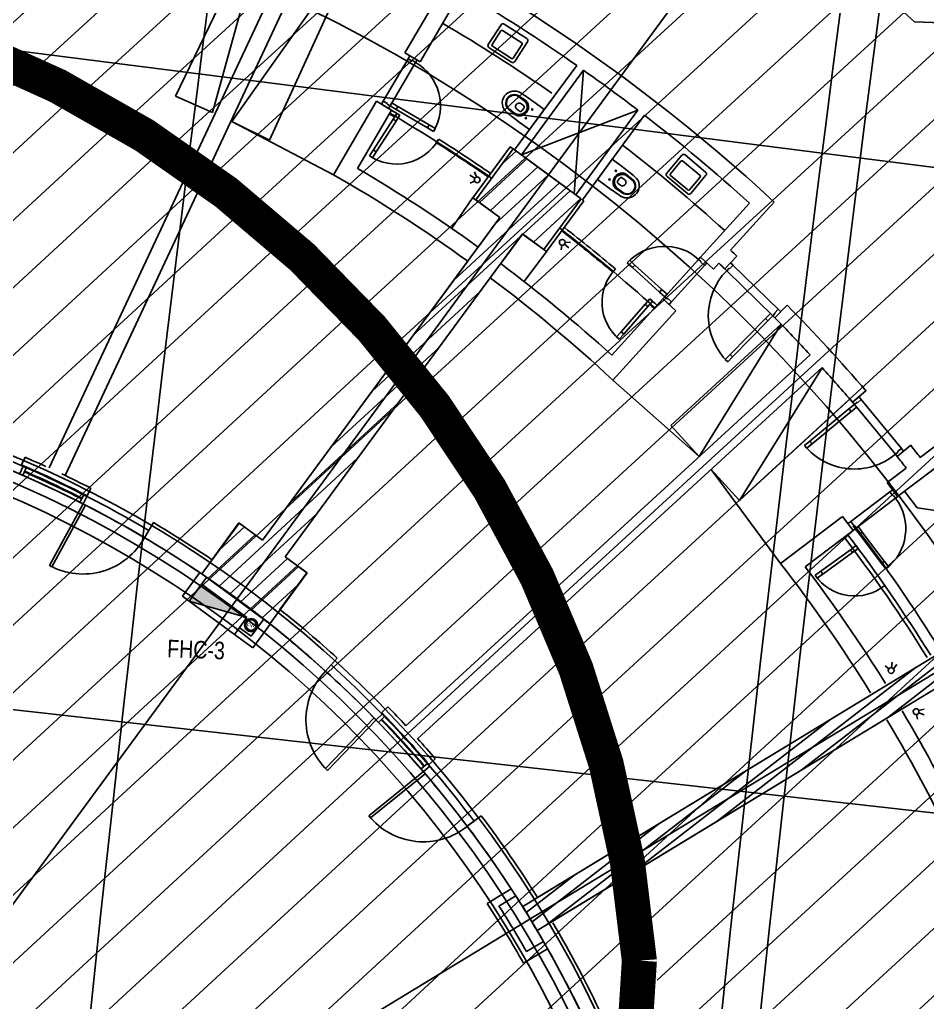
# Model space of a CAD drawing. Extents: x -678889171 to 586587, y -792238163 to 335485.
# Drawn here: x -678740228 to -678727288, y -791982318 to -791968313 of the extents above; entities that cross this region are included whole.
import ezdxf
from ezdxf.enums import TextEntityAlignment as Align

# ---------------------------------------------------------------- set-up
doc = ezdxf.new("R2010")
doc.units = 0
doc.header["$MEASUREMENT"] = 0
for name, color, linetype in [('A-FLOR-PATT', 252, 'Continuous'), ('A-SITE-PATT', 252, 'Continuous'), ('A-WALL', 252, 'Continuous')]:
    doc.layers.add(name, color=color, linetype=linetype)
for name, color, linetype, lineweight in [('BASEMENT3 LAYOUT$0$A-TABL-TEXT', 252, 'Continuous', 30), ('BASEMENT3 LAYOUT$0$HATCH11', 252, 'Continuous', 15), ('BASEMENT3 LAYOUT$0$HATCH2', 252, 'Continuous', 15)]:
    doc.layers.add(name, color=color, linetype=linetype, lineweight=lineweight)
doc.styles.add('Ground floor Towers$0$$Bas01-Rname$0$EN-SC', font='swissc.ttf')
doc.styles.add('Ground floor Towers$0$$Bas01-Rname$0$EN-SCL', font='swisscl.ttf')
doc.styles.add('Ground floor Towers$0$04-Ground Floor$0$V2-lower ground$0$LEVEL  FOR LICENSE LOWER GR$0$$LG- LEVEL$0$AR-SR', font='sarb.shx')
doc.styles.add('MtXpl_Arial_Unicode_', font='ARIALUNI.ttf')

# ---------------------------------------------------------------- blocks, each defined once
blk = doc.blocks.new('A$C61C61320')
at = {"layer": 'BASEMENT3 LAYOUT$0$HATCH11'}
h = blk.add_hatch(dxfattribs=at)
h.set_pattern_fill('JIS_WOOD', color=256, scale=1000, style=0)
h.set_pattern_definition([(45, (-55979.95959305647, -92778.05480168064), (-499.9999991609842, 499.9999991609843), [])])
edge = h.paths.add_edge_path()
edge.add_line((-21467.74319023453, -134455.7384705361), (-52625.22989511769, -137297.8907696561))
edge.add_arc((469730.797268165, -78930.5305383486), 525606.8567419754, 175.7647423383216, 186.3757064635938, ccw=False)
edge.add_arc((-39265.1562679424, -44102.43736154633), 15691.08979022459, 0.9729785529091828, 165.2727067888424, ccw=False)
edge.add_arc((542230.0773749191, -76004.92878418005), 566720.1514529854, 176.7459500062832, 185.9199427217102)
at = {"layer": 'BASEMENT3 LAYOUT$0$HATCH2'}
h = blk.add_hatch(dxfattribs=at)
h.set_pattern_fill('JIS_WOOD', color=256, scale=1000, style=0)
h.set_pattern_definition([(45, (-845211.5632561638, -471074.8112416068), (-499.9999991609842, 499.9999991609843), [])])
edge = h.paths.add_edge_path()
edge.add_line((-87728.88771757309, -14436.92520058164), (11085.99286301623, -14077.61977391216))
edge.add_line((11085.9928630162, -14077.61977391216), (11086.00013759563, -61296.12011963065))
edge.add_line((11086.00013759569, -61296.12011963065), (-23868.16462742418, -60220.57708285929))
edge.add_line((-23868.16462742421, -60220.57708285929), (-23388.15647815715, -47455.2645226442))
edge.add_arc((-38984.06513334403, -44366.02445463254), 15898.9235792472, 348.7958745272753, 525.9866040010601)
edge.add_line((-54409.82303213701, -40516.12001080933), (-55179.78612954497, -49076.3717473704))
edge.add_line((-55179.78612954495, -49076.3717473704), (-87616.00626249687, -47227.09333388295))
edge.add_line((-87616.00626249681, -47227.09333388295), (-87728.88771757303, -14436.92520058164))
at = {"layer": 'BASEMENT3 LAYOUT$0$A-TABL-TEXT', "const_width": 500, "elevation": 212772}
blk.add_lwpolyline([(13292.15624613373, -61228.05794782194), (-23867.92079966073, -60211.66026523305), (-23463.29049043171, -42182.9191966572, 0.3384124495391637), (-36329.243561532, -28846.11297907433)], format="xyb", dxfattribs=at)
blk = doc.blocks.new('2')
at = {"layer": 'BASEMENT3 LAYOUT$0$A-TABL-TEXT', "const_width": 500, "elevation": 212772}
blk.add_lwpolyline([(131213.0125477271, 170969.3027568094), (94052.93550193263, 171985.7004393983), (94457.56581116165, 190014.4415079741, 0.3384124495391637), (81591.61274006136, 203351.247725557)], format="xyb", dxfattribs=at)
blk = doc.blocks.new('GR')
at = {"layer": 'A-FLOR-PATT'}
blk.add_hatch(color=256, dxfattribs=at).paths.add_polyline_path([(58566.06523327331, 209836.25509048), (57902.13839539373, 210282.5746553024), (57734.76855858534, 210033.6020910975)])
for p, q in [((49525, 196905), (100317.2811657881, 272271.475170982)), ((49525, 196905), (119334.3400969002, 243298.9180349552)), ((58510.32650993361, 220134.4876883474), (57248.98001182136, 217219.1008888943)), ((57783.27649360181, 217007.8541575728), (58510.31312903414, 220134.4567606857)), ((59048.74728890283, 219919.0104490503), (55662.7043096519, 211850.5068174905)), ((59279.26104699947, 219822.237622901), (55893.40008901141, 211753.691029648)), ((113710, 212730), (34645, 219515)), ((58062.59064403224, 216890.8474030441), (59815.73259375086, 219587.2973475006)), ((59815.73259375086, 219587.2973475006), (58613.5867229766, 216646.4145104507)), ((61037.18967872132, 218991.6305263562), (60490.66388170513, 217967.9994919519)), ((60711.18957924849, 217850.2352498277), (61259.1814471395, 218876.406579384)), ((76169.68770575835, 218706.8271075161), (67729.08514775912, 218706.8271075161)), ((60600.65010817826, 218173.960052438), (60490.66388170526, 217967.9994919518)), ((60490.66388170526, 217967.9994919518), (60711.18957924849, 217850.2352498277)), ((60537.67925649422, 217886.2097949634), (60561.23210491904, 217930.3149344721)), ((60561.23210491904, 217930.3149344721), (60667.08443973968, 217873.7880982526)), ((60537.67925649423, 217886.2097949634), (60207.93937854692, 217268.7378418426)), ((60648.24216099983, 217838.5039866457), (60309.0811436826, 217203.3899777214)), ((60599.42645180623, 217853.2358071688), (60537.67925649422, 217886.2097949634)), ((60604.13702149119, 217862.0568350705), (60599.42645180623, 217853.2358071688)), ((60648.24216099983, 217838.5039866457), (60604.13702149119, 217862.0568350705)), ((60648.24216099983, 217838.5039866457), (60667.08443973968, 217873.7880982526)), ((62943.93143175168, 217888.7947144058), (62108.38678956062, 216648.9757334212)), ((63044.8709276458, 217823.8505245777), (62207.97585001035, 216582.027706321)), ((62982.16347685739, 216061.5858070821), (63045.30173704177, 217824.4897790703)), ((62139.49071442665, 217409.3594876365), (62213.25923228369, 217360.4695443194)), ((60113.81830690811, 217262.3172598135), (59542.18973255467, 216191.8837579184)), ((60113.81830690808, 217262.3172598135), (60334.34400445134, 217144.5530176894)), ((60207.93937854692, 217268.7378418426), (60184.38653012211, 217224.6327023339)), ((60184.38653012211, 217224.6327023339), (60290.23886494275, 217168.1058661144)), ((60269.68657385893, 217235.7638540479), (60207.93937854692, 217268.7378418426)), ((60264.97600417396, 217226.9428261462), (60269.68657385893, 217235.7638540479)), ((60309.0811436826, 217203.3899777214), (60264.97600417396, 217226.9428261462)), ((60309.0811436826, 217203.3899777214), (60332.63399210741, 217247.49511723)), ((60332.63399210741, 217247.49511723), (60409.37693485243, 217206.5131609708)), ((62014.9735955071, 217223.6688381598), (62088.20883658524, 217173.9836265914)), ((62152.39347751689, 217206.3946516672), (62119.93037355208, 217228.1631800679)), ((62207.64173486946, 217288.7856102701), (62175.17863090465, 217310.5541386709)), ((62194.01824040664, 217214.6031298679), (62215.85021307017, 217247.1608473803)), ((62207.97588092413, 216582.0277521923), (63839.45937721669, 217287.6270358463)), ((62507.56671933983, 217241.6608675274), (62309.85370159628, 216946.8141910755)), ((62321.06065366227, 217246.3232130187), (62350.13004429838, 217226.8303802835)), ((62325.84893261269, 217222.042101333), (62345.34176534796, 217251.1114919691)), ((62354.54283510475, 217344.272890505), (62507.56671933983, 217241.6608675274)), ((63840.78576318354, 217287.0827080512), (63004.68856417, 216046.4435431095)), ((57248.98001182136, 217219.1008888943), (57783.27649360181, 217007.8541575728)), ((60334.34400445137, 217144.5530176894), (59881.15707554626, 216295.9137209753)), ((60309.0811436826, 217203.3899777214), (60290.23886494275, 217168.1058661144)), ((60397.29142269987, 217156.2842808717), (60309.0811436826, 217203.3899777214)), ((60359.66047819315, 217015.2284480387, -1.393698974336113e-05), (60410.20339245966, 217101.5152594147, -1.393698974336113e-05)), ((60410.27326934728, 217101.4776018905), (60381.80872741264, 217048.6593299341)), ((60420.84427112468, 217200.3894203804), (60397.29142269987, 217156.2842808717)), ((60855.98487358964, 216911.3346572538), (60397.29142269987, 217156.2842808717)), ((60409.37693485243, 217206.5131609708), (60420.84427112468, 217200.3894203804)), ((60410.20339245966, 217101.5152594147, -1.393698974336113e-05), (60453.34679814769, 217076.2438022814, -1.393698974336113e-05)), ((60879.53772201446, 216955.4397967624), (60420.84427112468, 217200.3894203804)), ((62234.7352515489, 217117.5873402017), (62263.804642185, 217098.0945074664)), ((62239.52353049934, 217093.3062285161), (62259.01636323459, 217122.3756191521)), ((63938.82494556459, 217217.8349150895), (63104.27770319566, 215979.4959211322)), ((60096.83732400739, 216566.5370288834, -1.394282575676112e-05), (60359.66047819315, 217015.2284480387, -1.394267745956731e-05)), ((60139.98072969539, 216541.2655717501, -1.393714174798479e-05), (60402.80388388116, 216989.9569909054, -1.393699345079098e-05)), ((60402.80388388116, 216989.9569909054, -1.393698974336113e-05), (60359.66047819315, 217015.2284480387, -1.393698974336113e-05)), ((60409.37446273581, 217001.1742763843, -1.393698974336113e-05), (60402.80388388116, 216989.9569909054, -1.393698974336113e-05)), ((60453.34679814769, 217076.2438022814, -1.393698974336113e-05), (60409.37446273581, 217001.1742763843, -1.393698974336113e-05)), ((60879.53772201445, 216955.4397967624), (60855.98487358964, 216911.3346572537)), ((60967.74800103172, 216908.3340999128), (60879.53772201445, 216955.4397967624)), ((60967.74800103172, 216908.3340999128), (60891.0050582867, 216949.3160561719)), ((60891.0050582867, 216949.3160561719), (60967.74800103172, 216908.3340999128)), ((62156.8298173612, 217049.4262140531), (62309.85370159628, 216946.8141910755)), ((58613.5867229766, 216646.4145104507), (58062.59064403224, 216890.8474030441)), ((59542.18973255467, 216191.8837579184), (58062.59064403224, 216890.8474030441)), ((60855.98487358964, 216911.3346572537), (60944.19515260691, 216864.2289604041)), ((60944.19515260691, 216864.2289604041), (60967.74800103172, 216908.3340999128)), ((61021.41889749341, 216759.9880381383), (60992.94106122297, 216707.145097461)), ((62044.39975278523, 216691.99051424), (61542.3223285057, 215945.1205779062)), ((62088.48127167879, 216662.5621642089, -6.574195595121094e-08), (61586.37174910595, 215915.6444797609, -6.574195595121094e-08)), ((62108.38677746792, 216648.9757154775), (62044.39975278523, 216691.99051424)), ((63084.37131406405, 215993.0824979955, -6.574195595121094e-08), (62088.48127167879, 216662.5621642089, -6.574195595121094e-08)), ((60096.83732400737, 216566.5370288834, -1.393717026667591e-05), (60046.29440974088, 216480.2502175073, -1.393717026667591e-05)), ((60089.43781542889, 216454.9787603741, -1.393717026667591e-05), (60139.98072969538, 216541.2655717501, -1.393717026667591e-05)), ((60089.43781542889, 216454.9787603741, -1.393717026667591e-05), (60133.41015084075, 216530.0482862712, -1.393717026667591e-05)), ((60133.41015084075, 216530.0482862712, -1.393717026667591e-05), (60089.43781542889, 216454.9787603741, -1.393717026667591e-05)), ((60139.98072969538, 216541.2655717501, -1.393717026667591e-05), (60096.83732400737, 216566.5370288834, -1.393717026667591e-05)), ((61640.84281377593, 215879.0267361395), (62289.34744939848, 216527.531371762)), ((61943.40778256004, 216446.7567478686), (62130.77891984367, 216634.1278851522)), ((63004.61801770901, 216046.3391517293), (62207.97582059017, 216582.0277260986)), ((63503.62747546967, 216572.0691993461), (63304.26377133317, 216278.3361343483)), ((63656.07340117967, 216468.6004787569), (63503.62747546967, 216572.0691993461)), ((60046.29440974088, 216480.2502175073, -1.393717026667591e-05), (60089.43781542889, 216454.9787603741, -1.393717026667591e-05)), ((61799.41138518881, 215772.4302646074), (62447.91597895324, 216420.9348583719)), ((62440.38623810894, 216426.1520408643), (62440.31416596074, 216426.0451205575)), ((62610.1749351426, 216311.857483153), (62440.38623810894, 216426.1520408643)), ((63577.78687638093, 216400.8773968072), (63548.8272784234, 216420.5329732714)), ((63553.47928917009, 216396.2253860606), (63573.13486563425, 216425.1849840181)), ((61556.80192194793, 216222.6241962021), (61487.65436332887, 216265.194076112)), ((61582.599726058, 216241.9521484074), (61549.71189983907, 216312.6021726856)), ((61865.61519574077, 215573.4690322144), (62606.484508508, 216314.3383449817)), ((63456.70969704318, 216174.8674137591), (63304.26377133317, 216278.3361343483)), ((63490.74075203964, 216272.6277487096), (63461.78115408212, 216292.2833251738)), ((63466.43316482883, 216267.975737963), (63486.08874129296, 216296.9353359205)), ((63595.94483931366, 216271.2000016181), (63617.95908495352, 216303.6347513305)), ((63659.62923445783, 216311.6096268963), (63691.96972797015, 216289.6593552091)), ((63796.95006376976, 216293.5649233066), (63723.99465933455, 216343.6601301438)), ((61317.20704271237, 214759.8958362411), (62765.05303806276, 216207.7418315915)), ((61556.26459168336, 216181.6921615431), (61497.21958504738, 216150.8366577898)), ((62275.11709942727, 215452.640850011), (62923.62156761752, 216101.1453182013)), ((63671.39336376327, 216108.5756120192), (63597.90023027417, 216157.8785542674)), ((63603.9197148794, 216229.5298521138), (63636.26020839172, 216207.5795804266)), ((62433.6856708402, 215346.0443784788), (63082.1900971724, 215994.548804811)), ((62582.26199503543, 215246.1651163317, -6.574195595121094e-08), (63084.37131406405, 215993.0824979955, -6.574195595121094e-08)), ((62621.17132997107, 215219.8035194087), (63123.19989446008, 215966.6007739073)), ((63123.19989446008, 215966.6007739073), (63104.19526570632, 215979.3801151477)), ((64819.43064993001, 215227.7243810251), (65485.7431067851, 216026.0092566728)), ((65723.82888126111, 215921.110457898), (65837.07147075282, 216056.7823120565)), ((61542.05807474469, 215945.2986650444), (61258.0317409351, 215496.8665217687)), ((61542.3223285057, 215945.1205779062), (61936.89241525924, 215679.2100482142)), ((61586.37174910595, 215915.6444797609, -6.574195595121094e-08), (61937.26336484935, 215679.7603584928, -6.574195595121094e-08)), ((65723.82888126111, 215921.110457898), (65243.21197162398, 215345.2942858741)), ((61937.26336484935, 215679.7603584928, -6.574195595121094e-08), (58745.48127137599, 210944.6951624375, -6.574195595121094e-08)), ((61644.59093963917, 215245.5756385236, -6.574195595121094e-08), (61937.26336484934, 215679.7603584929, -6.574195595121094e-08)), ((59077.44495396552, 210721.5352027882, -6.574195595121094e-08), (62269.22704380288, 215456.6003934507, -6.574195595121094e-08)), ((60768.79888968408, 213946.3226402678), (62248.85633290181, 215426.3800834856)), ((62269.13673075566, 215456.4664124476), (61976.29881086136, 215022.0361781868)), ((62269.13673075566, 215456.4664124476), (62621.17132997107, 215219.8035194087)), ((62269.22704380288, 215456.6003934507, -6.574195595121094e-08), (62582.26199503543, 215246.1651163317, -6.574195595121094e-08)), ((62836.19255993141, 215319.1864618517), (62829.75571015394, 215252.8770214571)), ((62873.93007350848, 215335.0483739106), (62939.34195296881, 215286.9353240802)), ((62882.16159582509, 215366.2146774083), (62959.99036179196, 215362.2500548539)), ((65169.96614630589, 215078.8721098757), (65337.46527615747, 215264.8791147105)), ((62639.92330234392, 215247.6981901009), (62322.81762061855, 214778.9575800103)), ((63779.67388662529, 215105.6347698303), (63811.71360469332, 215144.0203982102)), ((63811.71360469332, 215144.0203982102), (63878.50459807434, 215088.2712887719)), ((63878.50459807434, 215088.2712887719), (63811.71360469332, 215144.0203982102)), ((63811.71360469332, 215144.0203982102), (63888.48486145311, 215079.9409620742)), ((64793.79887547534, 215197.0158783213), (64332.42693529577, 214644.2628296508)), ((64793.79887547534, 215197.0158783213), (64819.43064992976, 215227.7243810252)), ((64793.79887547534, 215197.0158783213), (64832.18450385523, 215164.9761602532)), ((64911.55615804144, 215150.829057662), (64819.43064992976, 215227.7243810252)), ((65011.35879182954, 215067.5257906849), (64819.43064993001, 215227.7243810251)), ((64832.18450385523, 215164.9761602532), (64825.77656024163, 215157.2990345772)), ((64825.77656024163, 215157.2990345772), (64879.51643997341, 215112.4434292821)), ((64879.51643997341, 215112.4434292821), (64911.55615804144, 215150.829057662)), ((65083.02815743205, 215153.3902676574), (65011.35879182954, 215067.5257906849)), ((65250.26649737546, 215168.0452763445), (65169.96614630588, 215078.8721098757)), ((65240.58011194692, 215082.569116292), (65287.42198340415, 215134.5867967321)), ((65287.42198340415, 215134.5867967321), (65250.26649737546, 215168.0452763445)), ((65279.99088619845, 215141.2784926546), (65963.6518291264, 214525.6424677874)), ((58745.48127137596, 210944.6951624375, -6.574195595121094e-08), (61504.8486957795, 215038.2655478154, -6.574195595121094e-08)), ((63856.44514338508, 215041.5553336943), (63779.67388662529, 215105.6347698303)), ((63888.48486145311, 215079.9409620742), (63856.44514338508, 215041.5553336943)), ((63856.44514338508, 215041.5553336943), (64255.65567853598, 214708.3422657868)), ((63888.48486145311, 215079.9409620742), (64287.695396604, 214746.7278941667)), ((64879.51643997341, 215112.4434292821), (64430.96038702106, 214575.0446319635)), ((65199.69053512883, 215052.1053261858), (65169.96614630588, 215078.8721098757)), ((65199.69053512883, 215052.1053261858), (65233.14901474118, 215089.2608122145)), ((65199.69053512883, 215052.1053261858), (65883.35147805676, 214436.4693013186)), ((65233.14901474118, 215089.2608122145), (65240.58011194692, 215082.569116292)), ((61836.55686579389, 214814.7265307421), (59077.44495396549, 210721.5352027882)), ((64287.695396604, 214746.7278941667), (64255.65567853598, 214708.3422657868)), ((64255.65567853598, 214708.3422657868), (64332.42693529577, 214644.2628296508)), ((64297.67565998278, 214738.397567469), (64287.695396604, 214746.7278941667)), ((64364.4666533638, 214682.6484580307), (64297.67565998278, 214738.397567469)), ((60220.3907366558, 213132.7494442944), (61700.4481798741, 214612.8068875127)), ((64306.79516084121, 214613.5543269468), (63612.24634083077, 213781.4404849959)), ((64121.39906166548, 214605.5169043758, -1.496481053848563e-05), (64066.88604238081, 214537.7132855309, -1.496481053848563e-05)), ((64097.70801584685, 214496.2523888733, -1.496481053848563e-05), (64160.36665870278, 214574.1875829479, -1.496481053848563e-05)), ((64160.36665870278, 214574.1875829479, -1.496481053848563e-05), (64121.39906166548, 214605.5169043758, -1.496481053848563e-05)), ((64160.30552624732, 214574.2382158566), (64122.03336298974, 214528.0295422165)), ((64332.42693529578, 214644.2628296508), (64306.79516084136, 214613.5543269468)), ((64398.92066895303, 214536.6590035837), (64306.79516084136, 214613.5543269468)), ((64498.72330274076, 214453.3557366064), (64306.79516084121, 214613.5543269468)), ((64332.42693529577, 214644.2628296508), (64364.4666533638, 214682.6484580307)), ((64332.42693529578, 214644.2628296508), (64370.81256367567, 214612.2231115827)), ((64370.81256367567, 214612.2231115827), (64377.22050728928, 214619.9002372587)), ((64377.22050728928, 214619.9002372587), (64430.96038702106, 214575.0446319635)), ((64430.96038702106, 214575.0446319635), (64398.92066895303, 214536.6590035837)), ((65913.07586994846, 214409.702521039), (66080.15232205068, 214595.8086959049)), ((63643.05439826175, 213428.2097439416), (64498.72330274076, 214453.3557366064)), ((63732.91547595873, 214122.3187011133, -1.496525071979747e-05), (64058.74041880955, 214527.5817103012, -1.496482127461519e-05)), ((63771.88307299604, 214090.9893796853, -1.496778122423092e-05), (64097.70801584685, 214496.2523888733, -1.496735177904864e-05)), ((64066.88604238081, 214537.7132855309, -1.496481053848563e-05), (64058.74041880955, 214527.5817103012, -1.496481053848563e-05)), ((64058.74041880955, 214527.5817103012, -1.496481053848563e-05), (64097.70801584685, 214496.2523888733, -1.496481053848563e-05)), ((65846.19599202808, 214469.9277809309), (65787.9782375026, 214405.277235241)), ((65816.43451883207, 214362.1583292612), (65883.35147805676, 214436.4693013186)), ((65883.35147805676, 214436.4693013186), (65846.19599202808, 214469.9277809309)), ((65883.35147805676, 214436.4693013186), (65916.80995766912, 214473.6247873472)), ((65883.35147805676, 214436.4693013186), (65913.07586687972, 214409.7025176287)), ((65909.37886046337, 214480.3164832697), (65956.22073192059, 214532.3341637098)), ((65916.80995766912, 214473.6247873472), (65909.37886046337, 214480.3164832697)), ((65993.37621794929, 214498.8756840975), (65913.07586687972, 214409.7025176287)), ((65956.22073192059, 214532.3341637098), (65993.37621794929, 214498.8756840975)), ((66007.7926590235, 214322.9507244034), (64492.12046725138, 212815.2598194504)), ((66006.44563172759, 214321.6107903373), (64915.26305937651, 212389.8772307968)), ((65297.47692638552, 213860.5778100603), (65779.27903280337, 214395.6168088735)), ((65334.63241241421, 213827.119330448), (65816.43451883207, 214362.1583292612)), ((65787.9782375026, 214405.277235241), (65779.27903280337, 214395.6168088735)), ((65779.27903280337, 214395.6168088735), (65816.43451883207, 214362.1583292612)), ((63670.25683310282, 214044.3835070387, -1.496533330540944e-05), (63732.91547595874, 214122.3187011133, -1.496533330540944e-05)), ((63670.25683310282, 214044.3835070387, -1.496533330540944e-05), (63724.76985238748, 214112.1871258836, -1.496533330540944e-05)), ((63724.76985238748, 214112.1871258836, -1.496533330540944e-05), (63670.25683310282, 214044.3835070387, -1.496533330540944e-05)), ((63709.22443014012, 214013.0541856107, -1.496533330540944e-05), (63670.25683310282, 214044.3835070387, -1.496533330540944e-05)), ((63771.88307299605, 214090.9893796853, -1.496533330540944e-05), (63709.22443014012, 214013.0541856107, -1.496533330540944e-05)), ((63732.91547595874, 214122.3187011133, -1.496533330540944e-05), (63771.88307299605, 214090.9893796853, -1.496533330540944e-05)), ((66437.24905687865, 213903.8486939909), (60890.50423514239, 208386.3121414137)), ((65230.55996716083, 213786.266838003), (65297.47692638553, 213860.5778100603)), ((65297.47692638553, 213860.5778100603), (65334.63241241422, 213827.119330448)), ((59671.98258362757, 212319.1762483212), (61152.04002684623, 213799.2336915398)), ((66613.56180423351, 213726.6092651318), (61066.81364852787, 208209.0693961414)), ((65230.55996716083, 213786.266838003), (65288.77772168632, 213850.9173836929)), ((65288.77772168632, 213850.9173836929), (65230.55996716083, 213786.266838003)), ((65267.71545318952, 213752.8083583906), (65230.55996716083, 213786.266838003)), ((65334.63241241422, 213827.119330448), (65267.71545318952, 213752.8083583906)), ((65514.71506488712, 211787.2518968708), (66613.91892294584, 213726.2464988127)), ((63643.05439826178, 213428.2097439416), (64915.26305937646, 212389.8772307966)), ((67037.99487947732, 213302.5103641196), (65514.71506488712, 211787.2518968708)), ((67068.86828464686, 213251.2329286533), (67253.11619083352, 213422.9141208041)), ((67158.49408341968, 213331.0280632543), (67069.01321562784, 213251.070735265)), ((67191.80963674859, 213293.744368341), (67158.49408341968, 213331.0280632543)), ((67798.15270733456, 212615.1811209191), (67185.14652608286, 213301.2011073237)), ((67021.09826846437, 213154.6126726766), (67095.66565829096, 213221.2437793344)), ((67128.98121161986, 213183.9600844211), (67064.10758247072, 213125.9910216288)), ((67095.66565829096, 213221.2437793344), (67069.01321562784, 213251.070735265)), ((67095.66565829096, 213221.2437793344), (67132.94935320425, 213254.5593326633)), ((67095.66565829096, 213221.2437793344), (67128.98121161986, 213183.9600844211)), ((67708.67183954267, 212535.2237929297), (67095.66565829096, 213221.2437793344)), ((67132.94935320425, 213254.5593326633), (67139.61246387004, 213247.1025936806)), ((67139.61246387004, 213247.1025936806), (67191.80963674859, 213293.744368341)), ((66484.2130617129, 212674.8687047405), (67021.09826846437, 213154.6126726766)), ((66517.5286150418, 212637.5850098272), (67054.41382179326, 213117.3289777633)), ((67054.41382179326, 213117.3289777633), (67021.09826846437, 213154.6126726766)), ((67064.10758247072, 213125.9910216288), (67054.41382179326, 213117.3289777633)), ((68063.92357232457, 212504.6440756771), (68836.82524728845, 213141.5156647545)), ((59123.57443059917, 211505.6030523478), (60603.63187381846, 212985.6604955671)), ((64915.26305937651, 212389.8772307968), (64492.12046725138, 212815.2598194504)), ((67765.56142293599, 211937.3333127619), (68803.82429945999, 212790.384466773)), ((66484.21306171289, 212674.8687047405), (66409.6456718863, 212608.2375980827)), ((66409.6456718863, 212608.2375980827), (66442.9612252152, 212570.9539031694)), ((66442.9612252152, 212570.9539031694), (66517.52861504178, 212637.5850098272)), ((66442.9612252152, 212570.9539031694), (66507.83485436434, 212628.9229659617)), ((66507.83485436434, 212628.9229659617), (66442.9612252152, 212570.9539031694)), ((66517.52861504178, 212637.5850098272), (66484.21306171289, 212674.8687047405)), ((67735.324282206, 212505.3968369988), (67921.7829014797, 212672.0104757091)), ((67739.29242379019, 212575.9960852413), (67791.48959666873, 212622.6378599017)), ((67791.48959666873, 212622.6378599017), (67824.80514999763, 212585.3541649884)), ((67708.67183954267, 212535.2237929297), (67745.95553445596, 212568.5393462586)), ((67708.67183954267, 212535.2237929297), (67735.3242822058, 212505.3968369991)), ((67824.80514999763, 212585.3541649884), (67735.3242822058, 212505.3968369991)), ((67745.95553445596, 212568.5393462586), (67739.29242379019, 212575.9960852413)), ((67870.9752321782, 212345.6544913879), (67606.58042323349, 212130.2712347306)), ((65091.57247276198, 212212.6344855244), (65514.71506488712, 211787.2518968708)), ((66135.54034328742, 210915.6547757321), (65091.57247276198, 212212.6344855244)), ((58146.22202949325, 210263.085608297), (60055.22372079053, 212172.0872995942)), ((67606.58042323349, 212130.2712347306), (67765.56142293599, 211937.3333127619)), ((55314.1115735723, 211988.9291757877), (55267.65306273899, 211878.2245374613)), ((67651.57516703915, 211997.040267451), (67111.34898552694, 211551.8934682843)), ((67735.60356377497, 211910.7893048942), (67179.94234850528, 211452.9240257513)), ((67651.57516703913, 211997.0402674509), (67690.16275143287, 212028.8364673914)), ((67696.08984695576, 211943.0176492998), (67651.57516703913, 211997.0402674509)), ((67690.16275143287, 212028.8364673914), (67766.47363128996, 211936.2262648465)), ((67703.8073638345, 211949.3768892879), (67696.08984695576, 211943.0176492998)), ((67735.60356377497, 211910.7893048942), (67703.8073638345, 211949.3768892879)), ((67735.60356377497, 211910.7893048942), (67766.47363128996, 211936.2262648465)), ((67861.70955036099, 212014.0811712989), (68051.0299572403, 211783.2990487785)), ((55246.32347868173, 211747.1716462246, 1.393503511353675e-07), (55289.47073750952, 211859.1462596673, 1.397247780351967e-07)), ((55292.97956761625, 211729.193621713, 1.358656634761021e-07), (55336.12682644399, 211841.1682351558, 1.362400903759372e-07)), ((68051.0299572403, 211783.2990487785), (68473.1936089897, 211741.6339130943)), ((66135.54034328742, 210915.6547757321), (66990.09039929819, 211620.4242601801)), ((66990.09039929819, 211620.4242601801), (67149.07139900069, 211427.4863382115)), ((56121.33800763053, 211379.6632357336, 2.229471507942324e-06), (56171.43598905737, 211488.7053939025, 1.020414894979873e-07)), ((56267.20371898196, 211587.7694663256), (56220.74204509236, 211477.0572908441)), ((67111.34898552694, 211551.8934682843), (67072.7614011332, 211520.0972683438)), ((67072.7614011332, 211520.0972683438), (67149.07228099031, 211427.4870657989)), ((67155.86366544355, 211497.8708501331), (67111.34898552694, 211551.8934682843)), ((67148.1461485648, 211491.511610145), (67155.86366544355, 211497.8708501331)), ((67179.9423485053, 211452.9240257513), (67148.1461485648, 211491.511610145)), ((67179.94234850528, 211452.9240257513), (67218.52993289902, 211484.7202256918)), ((67218.52993289902, 211484.7202256918), (67273.85532079545, 211417.5778288467)), ((55722.89183834058, 210463.5352887169, -1.249226404942093e-07), (56167.10349165454, 211359.4571714535, -1.249226404942093e-07)), ((56202.94036672285, 211341.6887054156, -1.249226404942093e-07), (55758.72871340891, 210445.7668226791, -1.249226404942093e-07)), ((56166.77224019906, 211358.7890768066, 2.229471507942324e-06), (56216.8702216259, 211467.8312349756, 1.020414894979873e-07)), ((56167.10349165454, 211359.4571714535, -1.249226404942093e-07), (56202.94036672285, 211341.6887054156, -1.249226404942093e-07)), ((58304.7906031452, 210156.489139004), (59506.81556776277, 211358.5141036215)), ((67149.07139900069, 211427.4863382115), (66488.56923583508, 210882.6124703426)), ((67179.9423485053, 211452.9240257513), (67149.07228099031, 211427.4870657989)), ((67243.53474838624, 211375.7488569638), (67179.94234850528, 211452.9240257513)), ((67282.12233277998, 211407.5450569043), (67243.53474838624, 211375.7488569638)), ((67574.21522776721, 210974.4379792691), (67243.53474838624, 211375.7488569638)), ((67273.85532079545, 211417.5778288467), (67282.12233277998, 211407.5450569043)), ((67612.80281216094, 211006.2341792095), (67282.12233277998, 211407.5450569043)), ((57180.11064259845, 211133.2247921026), (57061.67371113003, 210913.0596421257)), ((58400.56215369064, 211176.5643108471, -6.574195595121094e-08), (57898.45264326155, 210429.6466182305, -6.574195595121094e-08)), ((58037.2312834253, 210641.4684225595), (58397.97606173989, 211178.0976873818)), ((58136.3717638448, 210783.5654285384), (58477.5895729055, 211124.7832375991)), ((58397.97606173989, 211178.0976873818), (58636.03549486486, 211018.0641166134)), ((58745.48127137599, 210944.6951624375, -6.574195595121094e-08), (58400.56215369064, 211176.5643108471, -6.574195595121094e-08)), ((57118.52343823752, 211018.7389141216), (57061.67371113297, 210913.0596421325)), ((57987.6534558413, 210369.68207759), (58636.15814655693, 211018.1867683056)), ((67612.80281216094, 211006.2341792095), (67574.21522776721, 210974.4379792691)), ((67574.21522776721, 210974.4379792691), (67637.80762764816, 210897.2628104816)), ((67676.3952120419, 210929.0590104221), (67612.80281216094, 211006.2341792095)), ((67676.3952120419, 210929.0590104221), (67621.06982414547, 210996.2014072672)), ((67621.06982414547, 210996.2014072672), (67676.3952120419, 210929.0590104221)), ((67637.80762764816, 210897.2628104816), (67676.3952120419, 210929.0590104221)), ((58463.35917679709, 210049.8926697109), (59111.86386751122, 210698.397360425)), ((59396.45241076601, 210507.0849634365, -6.574195595121094e-08), (59077.44495396552, 210721.5352027882, -6.574195595121094e-08)), ((59111.74121581946, 210698.2747087331), (59393.8663187878, 210508.6183399904)), ((58621.92775044905, 209943.2962004179), (59270.43244116276, 210591.8008911316)), ((58894.34290033873, 209760.1672708236, -6.574195595121094e-08), (59396.45241076601, 210507.0849634365, -6.574195595121094e-08)), ((59393.8663187878, 210508.6183399904), (59030.81813067959, 209968.5626164127)), ((55758.72871340891, 210445.7668226791, -1.249226404942093e-07), (55722.89183834058, 210463.5352887169, -1.249226404942093e-07)), ((57868.90953543336, 210447.8235850824, -6.574195595121094e-08), (57634.96878257097, 210100.6917010647, -6.574195595121094e-08)), ((57734.6501874677, 210033.681665145, -6.574195595121094e-08), (57969.38225791114, 210381.9647458656, -6.574195595121094e-08)), ((57898.45264326155, 210429.6466182305, -6.574195595121094e-08), (58894.34290033873, 209760.1672708236, -6.574195595121094e-08)), ((57734.76855858534, 210033.6020910975, -6.574195595121094e-08), (57902.13839539373, 210282.5746553024, -6.574195595121094e-08)), ((57902.13839539373, 210282.5746553024, -6.574195595121094e-08), (58566.06523327331, 209836.25509048, -6.574195595121094e-08)), ((58780.496324101, 209836.6997311249), (59284.8164702123, 210341.0198772362)), ((62661.68047880477, 205879.6222219387, -6.574195595121094e-08), (69323.83120718066, 210309.9131613247, -6.574195595121094e-08)), ((69222.0844387577, 210242.2521604506, -6.574195595121094e-08), (62867.76135920209, 206016.6647918878, -6.574195595121094e-08)), ((66566.02178502502, 207995.6167780564, -6.574195595121094e-08), (69311.96297963755, 210302.0208600103, -6.574195595121094e-08)), ((57634.96878257097, 210100.6917010647, -6.574195595121094e-08), (57734.6501874677, 210033.681665145, -6.574195595121094e-08)), ((67751.11827435158, 208783.6989534716, -6.574195595121094e-08), (69411.40742159588, 210178.2290599213, -6.574195595121094e-08)), ((58398.69539646492, 209587.2825262752, -6.574195595121094e-08), (57734.76855858534, 210033.6020910975, -6.574195595121094e-08)), ((57734.76855858534, 210033.6020910975, -6.574195595121094e-08), (58566.06523327331, 209836.25509048, -6.574195595121094e-08)), ((69545.33784497847, 209976.8443851949, -6.574195595121094e-08), (62883.13836442729, 205546.5210259001, -6.574195595121094e-08)), ((58566.06523327331, 209836.25509048, -6.574195595121094e-08), (58398.69539646492, 209587.2825262752, -6.574195595121094e-08)), ((58803.23907374198, 209819.3890721083, -6.574195595121094e-08), (58636.51874916453, 209572.0019039194, -6.574195595121094e-08)), ((63074.62122185156, 205673.8559966749, -6.574195595121094e-08), (69443.5968032144, 209909.1871925152, -6.574195595121094e-08)), ((58465.64333118827, 209686.8715519571, -6.574195595121094e-08), (58398.69539646494, 209587.2825262752, -6.574195595121094e-08)), ((58636.51874916453, 209572.0019039194, -6.574195595121094e-08), (58465.64333118827, 209686.8715519571, -6.574195595121094e-08)), ((58669.04458311802, 209405.5424241241, -6.574195595121094e-08), (58902.75050720661, 209752.3258585719, -6.574195595121094e-08)), ((58398.69539646494, 209587.2825262752, -6.574195595121094e-08), (58669.04458311802, 209405.5424241241, -6.574195595121094e-08)), ((67775.42003144408, 209494.2433794705), (67782.3761014159, 209575.1457442633)), ((67804.27946079231, 209479.8826771532), (67852.61501803157, 209541.0113034285)), ((65380.92529569799, 207207.5346026409, -6.574195595121094e-08), (68126.86649031052, 209513.9386845948, -6.574195595121094e-08)), ((67738.6122704543, 209476.3294486886), (67684.51424080075, 209515.2110395525)), ((59877.71204359345, 209309.4213267555), (59717.53013672328, 209117.4792607267)), ((68160.59123323637, 208841.8713476921), (68175.53422184748, 208776.9476847342)), ((68189.25618518592, 208901.0585578742), (68264.31880914056, 208922.0022330286)), ((68191.342675366, 208868.89113659), (68268.64344988373, 208844.028115907)), ((113045, 204285), (50390, 208735)), ((64195.8288063712, 206419.4524272257, -6.574195595121094e-08), (66941.77000098326, 208725.8565091793, -6.574195595121094e-08)), ((60465.30830193706, 208452.4578833941), (60547.83245290699, 208539.5771379059)), ((60541.7129710044, 208559.1070379525), (60626.86496794201, 208643.7418274477)), ((60435.40577159456, 208480.0982342926, -2.121266508012912e-07), (59771.46719265094, 207732.3111146546, -2.121266508012912e-07)), ((59801.37867725826, 207705.7535716849, -2.121266508012912e-07), (60465.31725620184, 208453.5406913229, -2.121266508012912e-07)), ((60465.31725620184, 208453.5406913229, -2.121266508012912e-07), (60435.40577159456, 208480.0982342926, -2.121266508012912e-07)), ((60501.60799131702, 208418.0728204899), (60584.13214228692, 208505.1920750018)), ((61134.56963001832, 207779.5206521543), (61222.66855182601, 207861.4785181529)), ((61246.66248017405, 207849.8495462603), (61331.81447711432, 207934.4843357582)), ((63010.73231704417, 205631.3702518106, -6.574195595121094e-08), (65756.673511656, 207937.7743337639, -6.574195595121094e-08)), ((59771.46719265094, 207732.3111146546, -2.121266508012912e-07), (59801.37867725826, 207705.7535716849, -2.121266508012912e-07)), ((60417.35393129132, 207084.0500209205, -1.979118304462392e-07), (61169.17213845188, 207743.420475436, -1.979118304462392e-07)), ((61195.54695644556, 207713.347747329, -1.979118304462392e-07), (60443.72874928499, 207053.9772928134, -1.979118304462392e-07)), ((61168.6260257457, 207742.9124302627), (61256.72494755336, 207824.8702962614)), ((61169.17213845188, 207743.420475436, -1.979118304462392e-07), (61195.54695644556, 207713.347747329, -1.979118304462392e-07)), ((62019.79085097418, 207148.5991718173), (61826.46059717264, 206990.0955032004)), ((62804.21663213312, 205665.2294807688, -6.574195595121094e-08), (64571.57702232897, 207149.6921583484, -6.574195595121094e-08)), ((60443.72874928499, 207053.9772928134, -1.979118304462392e-07), (60417.35393129132, 207084.0500209205, -1.979118304462392e-07)), ((61919.25911899735, 207066.1772641364), (61826.46059717264, 206990.0955032003)), ((62715.77252478874, 205798.2608147219, -6.574195595121094e-08), (63386.48053300171, 206361.6099829329, -6.574195595121094e-08)), ((62486.67982209538, 206126.1948823462), (62153.46520111388, 205904.5733758594)), ((62555.90072651363, 206028.1158574356), (62322.69058932695, 205873.007471798)), ((62883.13836442729, 205546.5210259001, -6.574195595121094e-08), (62661.68047880477, 205879.6222219387, -6.574195595121094e-08)), ((62976.78687437314, 205395.3008366435), (62743.57673718649, 205240.1924510059)), ((63040.47738506845, 205293.5435391988), (62707.24790311714, 205071.9121486604))]:
    blk.add_line(p, q, dxfattribs=at)
at = {"layer": 'A-FLOR-PATT', "extrusion": (3.897442316752586e-17, 6.660033367916858e-17, -1)}
for p, q in [((61842.7963480344, 218423.6567420686), (61673.4559099644, 218134.2841545034)), ((61867.62458274304, 218344.3822304948), (62147.3514173897, 218180.6864736936)), ((62216.62324983859, 218243.7407938719), (61888.6676505981, 218435.659957018)), ((61726.15062481235, 218135.8198117244), (61844.68893146142, 218338.3806230201)), ((61685.4591249139, 218088.4128519397), (62013.4147241544, 217896.4936887936)), ((62011.87906693341, 217949.1884036414), (61732.15223228699, 218112.8841604426)), ((62153.35302486434, 218157.7508224119), (62034.81471821526, 217955.1900111162)), ((62059.28602671809, 217908.4969037431), (62228.62646478834, 218197.8694913083))]:
    blk.add_line(p, q, dxfattribs=at)
at = {"layer": 'A-FLOR-PATT', "extrusion": (4.710162810148724e-17, 6.112320948385453e-17, -1)}
for p, q in [((64289.35970283678, 216405.5951573181), (64494.01213097502, 216671.1701223601)), ((64541.03487029317, 216677.2623760503), (64842.01983067411, 216445.3229574937)), ((64485.08076688397, 216586.3418895159), (64341.82406718715, 216400.4394139864)), ((64765.31460275041, 216391.5573358273), (64508.59213654295, 216589.388016361)), ((64848.11208436452, 216398.3002181756), (64643.45965622627, 216132.7252531336)), ((64596.43691690813, 216126.6329994432), (64295.45195652719, 216358.5724179999)), ((64344.87019403232, 216376.9280443274), (64601.59266023978, 216179.0973637936)), ((64625.10402989876, 216182.143490639), (64768.36072959559, 216368.0459661684))]:
    blk.add_line(p, q, dxfattribs=at)
at = {"layer": 'A-FLOR-PATT', "extrusion": (1.145870668647245e-08, -1.705075715559797e-08, 0.9999999999999999)}
for p, q in [((67122.54400930238, 211149.7501393436, -1.570592069997413e-07), (67201.03505979656, 211211.7110543813)), ((67201.03505979656, 211211.7110543813), (67232.01551731543, 211172.4655291342, -1.024146512831892e-06)), ((66714.39054673276, 210827.5533811472, -9.738470766722934e-07), (67122.54400930236, 211149.7501393435, -1.570592069997413e-07)), ((66745.37100425163, 210788.3078559001, -1.998008972825755e-06), (67153.52446682125, 211110.5046140964, -1.181221103153203e-06)), ((67153.52446682127, 211110.5046140965, -1.181221103153419e-06), (67122.54400930238, 211149.7501393436, -1.570592069997413e-07)), ((67163.72830338552, 211118.5595330514, -1.160801406411335e-06), (67153.52446682127, 211110.5046140965, -1.181221103153419e-06)), ((67232.01551731543, 211172.4655291342, -1.024146512831892e-06), (67163.72830338552, 211118.5595330514, -1.160801406411335e-06)), ((66714.39054673277, 210827.5533811473, -9.738470766709924e-07), (66635.8994962386, 210765.5924661095, -1.13092166699252e-06)), ((66666.8799537575, 210726.3469408624, -2.155083563146632e-06), (66745.37100425165, 210788.3078559002, -1.998008972825104e-06)), ((66666.8799537575, 210726.3469408624, -2.155083563146632e-06), (66735.16716768741, 210780.2529369453, -2.018428669566755e-06)), ((66735.16716768741, 210780.2529369453, -2.018428669566755e-06), (66666.8799537575, 210726.3469408624, -2.155083563146632e-06)), ((66745.37100425165, 210788.3078559002, -1.998008972825104e-06), (66714.39054673277, 210827.5533811473, -9.738470766709924e-07)), ((66635.8994962386, 210765.5924661095, -1.13092166699252e-06), (66666.8799537575, 210726.3469408624, -2.155083563146632e-06))]:
    blk.add_line(p, q, dxfattribs=at)
at = {"layer": 'A-FLOR-PATT'}
for centre, radius in [((62335.59534898033, 217236.5767966511), 7.5), ((62249.26994686695, 217107.8409238341), 7.5), ((63563.30707740217, 216410.7051850393), 7.5), ((61592.62950438664, 216201.6843298098), 41.49811643827706), ((63476.26095306088, 216282.4555369417), 7.5), ((62841.07336060198, 215360.3965510623), 41.49811643827705), ((58630.65031272459, 209730.0352396053), 93.75000000000001), ((58630.65031272459, 209730.0352396053), 75.00000000000003), ((67772.81369646231, 209452.827190777), 41.49811643827706), ((68152.13933377119, 208882.4996514145), 41.49811643827706)]:
    blk.add_circle(centre, radius, dxfattribs=at)
for centre, radius, start, end in [((687279.656740699, 163488.6097753342), 640922.5456272444, 169.8809308091749, 188.016783999427), ((687279.656740699, 163488.6097753342), 632022.5456272444, 169.8809308091749, 188.016783999427), ((687279.656740699, 163488.6097753342), 623072.5456272444, 169.8809308091749, 188.016783999427), ((687377.2148750997, 163494.3993246956), 622619.9563395467, 169.8833632136182, 188.0029312343603), ((49526.59955092934, 196905.9360870076), 28400.86849360217, 50.14006726332936, 62.80823860920049), ((49526.59955092936, 196905.9360870057), 23655.24608071568, 5.69885754428108, 152.2212887960275), ((49526.59955092927, 196905.9360870057), 23655.24608071568, 5.698857544488487, 152.2212887979112), ((49567.73866244241, 196967.1958382895), 25081.9357659451, 49.56029974769033, 62.76075186553356), ((49479.08268992229, 196850.1411763461), 24978.53266977175, 57.38054348587048, 61.86121436085346), ((49526.59955092942, 196905.9360870057), 24378.53266977175, 57.5578754721952, 61.89707145751373), ((60309.0811436826, 217203.3899777214), 719.9999999997038, 331.8970714575138, 61.89707145751373), ((49479.08268992229, 196850.1411763461), 24978.53266977175, 54.90304023275105, 57.10522471826874), ((62077.73443422555, 217316.1773534446), 171.5000000000227, 59.3638485676801, 232.9475338124142), ((62077.73443422555, 217316.1773534446), 120.5, 59.36384857044936, 232.9475338097673), ((62077.73443422555, 217316.1773534446), 111.7888557810301, 56.46564972831366, 235.8457326519205), ((60126.79052250137, 214022.0568178074), 3949, 57.78001323447408, 59.36384857044936), ((60126.790522501, 214022.0568178069), 4000.000000000613, 56.15569119004504, 59.36384856767954), ((62178.96733875769, 217278.3386414247), 100, 22.43759429553405, 57.78001323447408), ((62151.23846483399, 217266.8883335282), 112.2676204798005, 235.8457326519205, 56.46564972831366), ((62147.55450222835, 217269.3586593694), 49.59999999999997, 56.15569118999596, 236.155691189996), ((62151.23846483399, 217266.8883335282), 130, 269.873788083934, 22.43759429553405), ((62190.9335925249, 217263.8689897248), 30, 326.1556911906885, 56.15569118999596), ((49526.59955092936, 196905.9360870057), 22881.53984998421, 61.67912085043876, 61.89707145751373), ((49526.59955092936, 196905.9360870057), 22893.8218894663, 57.5911203495385, 61.89707145751373), ((49526.59955092936, 196905.9360870057), 22941.53984998421, 61.67912085043876, 61.89707145751373), ((64384.58212996348, 220371.642286752), 4000.000000000402, 232.9475338124345, 236.155691190069), ((64384.58212996458, 220371.6422867507), 3949, 232.9475338097673, 234.5313691526403), ((62151.17238048134, 217236.888406314), 100, 234.5313691526403, 269.873788083934), ((62169.10161986142, 217231.3112722124), 30, 236.155691189996, 326.1556911906885), ((49479.08268992229, 196850.1411763461), 24978.53266977175, 50.14725562092293, 54.62771754519996), ((60405.31042393346, 217066.0710851268, -1.397652845129176e-05), 687.0797532929839, 238.498256239403, 332.3572897583642), ((49526.59955092936, 196905.9360870057), 22881.53984998421, 57.7171742752942, 59.92603497583647), ((49526.59955092936, 196905.9360870057), 22941.53984998421, 57.71291579896931, 59.93062132334679), ((49526.59955092953, 196905.9360870056), 24378.53266977174, 50.14892144185854, 54.61270077036641), ((63660.44491959664, 216251.1104181646), 130, 89.552414074772, 202.1162202871193), ((61409.72180527548, 213158.9321407532), 4000.000000000652, 52.62615980310412, 55.8343171807386), ((63660.67927265695, 216281.1095027947), 100, 54.2099951367208, 89.552414074772), ((49526.59955092936, 196905.9360870057), 21981.53984998421, 56.5451039893975, 61.89707145751373), ((63660.44491959664, 216251.1104181646), 112.2676204798005, 55.52435864252891, 236.1442757181035), ((63620.76735184868, 216254.3523646488), 30, 145.8343171814419, 235.8343171809861), ((63642.78159748852, 216286.7871143612), 30, 55.83431718098616, 145.8343171814419), ((63664.11496818092, 216248.6194678178), 49.59999999999997, 235.8343171809861, 55.83431718098616), ((63733.67133157499, 216201.4098891052), 171.5000000000155, 239.0424745583676, 52.62615980309674), ((63733.67133157496, 216201.4098891052), 111.7888557810301, 236.1442757181035, 55.52435864252891), ((63733.67133157496, 216201.4098891052), 120.5, 239.0424745612695, 52.62615980029396), ((61409.72180527551, 213158.932140754), 3949, 52.62615980029396, 54.2099951367208), ((49526.59955092936, 196905.9360870057), 21731.53984998421, 56.55117794910785, 62.55621760850235), ((65703.06129294893, 219484.5357517618), 4000.000000000659, 235.8343171807125, 239.042474558347), ((63632.65225702826, 216239.8158217858), 100, 202.1162202871193, 237.4586392179135), ((65703.06129294734, 219484.535751762), 3949, 237.4586392179135, 239.0424745612695), ((49526.59955092936, 196905.9360870057), 22893.8218894663, 50.14892144079, 54.5875672961899), ((49526.59955092956, 196905.9360870056), 22941.5398499842, 52.11537157631724, 54.45799692956324), ((49526.59955092956, 196905.9360870056), 22881.5398499842, 52.1199579232502, 54.45406626248661), ((64332.42693529577, 214644.2628296508), 719.9999999997044, 50.14892144185854, 140.1489214413243), ((58495.80211248183, 207341.3217825491), 10468.57753666812, 49.19075278374834, 49.86885586337935), ((61314.3192554531, 210668.5832432688), 5858.042406287306, 48.83877646817808, 49.95872420277238), ((49526.59955092936, 196905.9360870057), 21981.53984998421, 50.14892144079, 55.50247329392848), ((64128.98247971242, 214557.0043370074, -1.500203016577911e-05), 687.0797532929839, 138.4841442362123, 232.3431777543166), ((65883.35147805676, 214436.4693013186), 919.9999999997044, 137.9969941534087, 227.996994153347), ((49526.59955092936, 196905.9360870057), 21731.53984998421, 49.48977529098607, 55.49655247567974), ((49526.59955092956, 196905.9360870056), 22941.5398499842, 50.14892144185854, 50.36687204887495), ((49498.57759707318, 196878.2951313496), 24266.41521259819, 42.96672260104886, 46.89688201035544), ((49526.59955092956, 196905.9360870056), 22881.5398499842, 50.14892144185854, 50.36687204887495), ((49526.8517475493, 196905.5508103015), 23977.14887350068, 45.14852593521339, 46.88930674370653), ((49526.8517475493, 196905.5508103015), 23977.14887350068, 42.97813185008157, 44.55112338847139), ((49526.59955092936, 196905.9360870057), 16105.24608071568, 356.629771538797, 162.8497907589046), ((49526.59955092927, 196905.9360870057), 16105.24608071568, 356.629771538693, 162.8497907594026), ((49526.59955092936, 196905.9360870057), 15755.24608071568, 356.629771538797, 167.8129631575567), ((67095.66565829096, 213221.2437793344), 919.9999999997044, 221.7829856188823, 311.7829856200595), ((49526.8517475493, 196905.5508103015), 24227.14887350068, 40.08087775862676, 40.60017386829649), ((49526.59955092936, 196905.9360870057), 15555.24608071568, 356.629771538797, 160.8095075808868), ((49526.59955092927, 196905.9360870057), 15555.24608071568, 356.629771538693, 160.8095075811821), ((49526.59955092936, 196905.9360870057), 15905.24608071568, 356.629771538797, 78.14788414415231), ((49526.8517475493, 196905.5508103015), 23977.14887350068, 40.08705394912333, 40.58783938972338), ((49526.5995509672, 196905.9360869937, 8.978437223502362e-08), 16025.24608071567, 61.72215414029593, 72.52911290522388), ((49526.5995509672, 196905.9360869937, 8.978437223502362e-08), 15905.24608071567, 61.72215414029593, 72.52911290522388), ((49526.59955092936, 196905.9360870057), 16155.24608071567, 67.86082382742431, 69.00763706450985), ((67179.94234850528, 211452.9240257513), 719.9999999997044, 309.4885494690656, 39.48854946853531), ((49526.59955092936, 196905.9360870057), 16035.24608071567, 65.32539978224479, 69.02091389282923), ((49526.5995509672, 196905.9360869937, 8.978437223502362e-08), 15959.24608071567, 65.50357870387639, 68.74413781305013), ((49526.5995509672, 196905.9360869937, 8.978437223502362e-08), 15971.24608071567, 65.5034310461188, 68.74427505183142), ((49526.59955092936, 196905.9360870057), 16155.24608071567, 65.33958241063658, 66.97364093459844), ((49526.59955092936, 196905.9360870057), 22893.8218894663, 34.19104456627484, 39.61368328359156), ((50272.95350961656, 197439.0536098335), 21821.58364029269, 34.16574897174532, 39.65492192091931), ((50272.95350961656, 197439.0536098335), 21761.58364029269, 34.16574897174532, 39.65492192091931), ((49526.5995509448, 196905.9360870317), 16155.24608068538, 58.218626373573, 61.7221541402301), ((56167.10348877694, 211359.4571656497, -1.27177536618424e-07), 999.9999999999948, 243.6270885517782, 333.6270885525252), ((49526.59955092936, 196905.9360870057), 15905.24608071567, 58.36537479902859, 61.72215414022616), ((49526.59955092466, 196905.9360869989), 21728.53266977889, 34.22124493775791, 40.14778684858315), ((49526.59955092466, 196905.9360869989), 21978.53266977889, 34.22124493775791, 39.48854946906552), ((49526.59955092936, 196905.9360870057), 16155.24608071567, 50.1539017309526, 53.96358121277108), ((58630.65031272459, 209730.0352396053), 84.37499999999721, 3.298300578426525, 183.2983005784265), ((58630.65031272459, 209730.0352396053), 84.37499999999721, 183.2983005784265, 3.298300578426525), ((49201.26714720701, 196496.2528059579), 16428.24228233882, 50.19824881622047, 53.84120862976576), ((60465.31725190089, 208453.5406864788, -2.110511373762831e-07), 999.9999999999949, 138.3990528555404, 228.3990528567174), ((49526.59955092936, 196905.9360870055), 15905.24608071567, 39.34694296581211, 50.15390173116774), ((49526.59955092936, 196905.9360870055), 16025.24608071567, 39.34694296581211, 50.15390173116774), ((49526.59955092458, 196905.936086999), 21978.53266977889, 27.76731810016553, 33.03462263078395), ((49526.59955092458, 196905.936086999), 21728.53266977889, 27.10808071967308, 33.03462263078395), ((49526.59955092936, 196905.9360870057), 16035.24608071567, 43.03861794857, 46.6123122856351), ((49526.59955092936, 196905.9360870057), 16155.24608071567, 45.29207312057372, 46.59903545753324), ((49526.59955092936, 196905.9360870055), 15959.24608071567, 43.12836752917224, 46.3689266384831), ((49526.59955092936, 196905.9360870055), 15971.24608071567, 43.12821987181182, 46.36906387720887), ((49526.59955092936, 196905.9360870057), 16155.24608071567, 43.05189477710701, 44.40542071416388), ((49526.59955092936, 196905.9360870057), 16155.24608071567, 34.32931329795846, 39.34694296609258), ((61169.17213358163, 207743.4204711647, -1.968363170212311e-07), 999.999999999993, 221.2518773771448, 311.2518773777331), ((49526.59955092936, 196905.9360870057), 15905.24608071567, 35.42939037131769, 39.34694296609261), ((49526.59955092936, 196905.9360870057), 15905.24608071567, 32.25892208033572, 34.9969454883318), ((49526.59955092936, 196905.9360870057), 15505.24608071567, 31.77998780609823, 35.47587763580803), ((49526.59955092936, 196905.9360870057), 15625.24608071567, 32.23438498099001, 35.02148258767752), ((49526.59955092936, 196905.9360870057), 16155.24608071567, 27.48075370789352, 32.82992878162283), ((49526.59955092936, 196905.9360870057), 15905.24608071567, 27.48081863195356, 31.82647719734986)]:
    blk.add_arc(centre, radius, start, end, dxfattribs=at)
at = {"layer": 'A-FLOR-PATT', "extrusion": (3.897442316752586e-17, 6.660033367916858e-17, -1)}
for centre, radius, start, end in [((-61871.73360679112, 218406.7226982615), 33.52800000000002, 30.33611178578974, 120.3361117829113), ((-61859.15756083955, 218329.9136011166), 16.76400000000001, 30.33611178578974, 120.3361117829113), ((-62199.68920603162, 218214.8035351154), 33.52800000000002, 120.3361117829113, 210.3361117857897), ((-61702.39316872088, 218117.3501106963), 33.52800000000002, 300.3361117829114, 30.33611178578974), ((-61740.61925419047, 218127.3527898209), 16.76400000000001, 300.3361117829114, 30.33611178578974), ((-62138.88439548621, 218166.2178443154), 16.76400000000001, 120.3361117829113, 210.3361117857897), ((-62020.34608883713, 217963.6570330197), 16.76400000000001, 210.3361117857897, 300.3361117829114), ((-62030.34876796138, 217925.4309475502), 33.52800000000002, 210.3361117857897, 300.3361117829114)]:
    blk.add_arc(centre, radius, start, end, dxfattribs=at)
at = {"layer": 'A-FLOR-PATT', "extrusion": (4.710162810148724e-17, 6.112320948385453e-17, -1)}
for centre, radius, start, end in [((-64520.5696274793, 216650.7048795462), 33.52800000000002, 37.61789531557248, 127.6178953155725), ((-64498.35951513605, 216576.109268109), 16.76400000000001, 37.61789531557248, 127.6178953155725), ((-64315.91719934106, 216385.1299145041), 33.52800000000002, 307.6178953155724, 37.61789531557248), ((-64355.10281543923, 216390.2067925795), 16.76400000000001, 307.6178953155724, 37.61789531557248), ((-64755.08198134351, 216378.2785875752), 16.76400000000001, 127.6178953155725, 217.6178953155725), ((-64821.55458786024, 216418.7654609896), 33.52800000000002, 127.6178953155725, 217.6178953155725), ((-64616.902159722, 216153.1904959475), 33.52800000000002, 217.6178953155725, 307.6178953155724), ((-64611.82528164668, 216192.3761120457), 16.76400000000001, 217.6178953155725, 307.6178953155724)]:
    blk.add_arc(centre, radius, start, end, dxfattribs=at)
at = {"layer": 'A-FLOR-PATT', "extrusion": (1.145870668647245e-08, -1.705075715559797e-08, 0.9999999999999999)}
blk.add_arc((67183.57252947985, 211180.4814103408, -0.00283131805509823), 687.0797532929831, 217.1456983707163, 311.0047318896129, dxfattribs=at)
at = {"layer": 'A-FLOR-PATT', "style": 'MtXpl_Arial_Unicode_', "width": 0.8}
blk.add_text('FWR', height=49.99999999999999, rotation=3.298300578429863, dxfattribs=at).set_placement((58574.98706184766, 209697.1437544871))
blk.add_text('FHC-3', height=250, dxfattribs=at).set_placement((57449.4608766735, 209225.2872809837, 1.076289866929344e-09))
at = {"layer": 'A-FLOR-PATT', "style": 'Ground floor Towers$0$04-Ground Floor$0$V2-lower ground$0$LEVEL  FOR LICENSE LOWER GR$0$$LG- LEVEL$0$AR-SR', "flags": 12}
for tag, p in [('L', (30296.07288644527, 72859.53473235783)), ('P', (30237.50458115668, 72203.99769414036))]:
    blk.add_attdef(tag, text='', height=500, dxfattribs=at).set_placement(p, align=Align.RIGHT)
at = {"layer": 'A-FLOR-PATT'}
for tag, p, height, style in [('N', (85492.25876324323, 56633.4995742733), 250, 'Ground floor Towers$0$$Bas01-Rname$0$EN-SC'), ('N', (89389.48149106537, 56633.4995742733), 250, 'Ground floor Towers$0$$Bas01-Rname$0$EN-SC'), ('N', (94597.61363499537, 56633.4995742733), 250, 'Ground floor Towers$0$$Bas01-Rname$0$EN-SC'), ('AN', (85922.66280553787, 56313.08159666645), 200, 'Ground floor Towers$0$$Bas01-Rname$0$EN-SCL'), ('AN', (89819.88553336001, 56313.08159666645), 200, 'Ground floor Towers$0$$Bas01-Rname$0$EN-SCL'), ('AN', (95028.01767729002, 56313.08159666645), 200, 'Ground floor Towers$0$$Bas01-Rname$0$EN-SCL'), ('SN', (85299.47460008037, 56025.08594095582), 200, 'Ground floor Towers$0$$Bas01-Rname$0$EN-SCL'), ('F', (85927.04975899268, 56008.67972904726), 200, 'Ground floor Towers$0$$Bas01-Rname$0$EN-SCL'), ('SN', (89196.69732790251, 56025.08594095582), 200, 'Ground floor Towers$0$$Bas01-Rname$0$EN-SCL'), ('F', (89824.27248681482, 56008.67972904726), 200, 'Ground floor Towers$0$$Bas01-Rname$0$EN-SCL'), ('SN', (94404.82947183252, 56025.08594095582), 200, 'Ground floor Towers$0$$Bas01-Rname$0$EN-SCL'), ('F', (95032.40463074483, 56008.67972904726), 200, 'Ground floor Towers$0$$Bas01-Rname$0$EN-SCL')]:
    blk.add_attdef(tag, p, '', height=height, dxfattribs=dict(at, style=style))
at = {"layer": 'A-FLOR-PATT', "style": 'Ground floor Towers$0$$Bas01-Rname$0$EN-SCL', "width": 0.8}
for p in [(85305.16036184286, 56295.1433535593), (89202.383089665, 56295.1433535593), (94410.51523359501, 56295.1433535593)]:
    blk.add_attdef('FN', p, '', height=250, dxfattribs=at)

msp = doc.modelspace()

# ---------------------------------------------------------------- block references
at = {"layer": 'A-SITE-PATT', "rotation": 357.6731745000001}
for name, p in [('2', (-678833487.1858103, -792167746.3685482, -212772)), ('A$C61C61320', (-678706236.4347705, -791940527.995869, -212772))]:
    msp.add_blockref(name, p, dxfattribs=at)

# ---------------------------------------------------------------- next in the draw order: block references
at = {"layer": 'A-WALL', "rotation": 357.6731745000001}
msp.add_blockref('GR', (-678804025.0995113, -792184118.4910543, -212772), dxfattribs=at)

doc.saveas('drawing.dxf')
